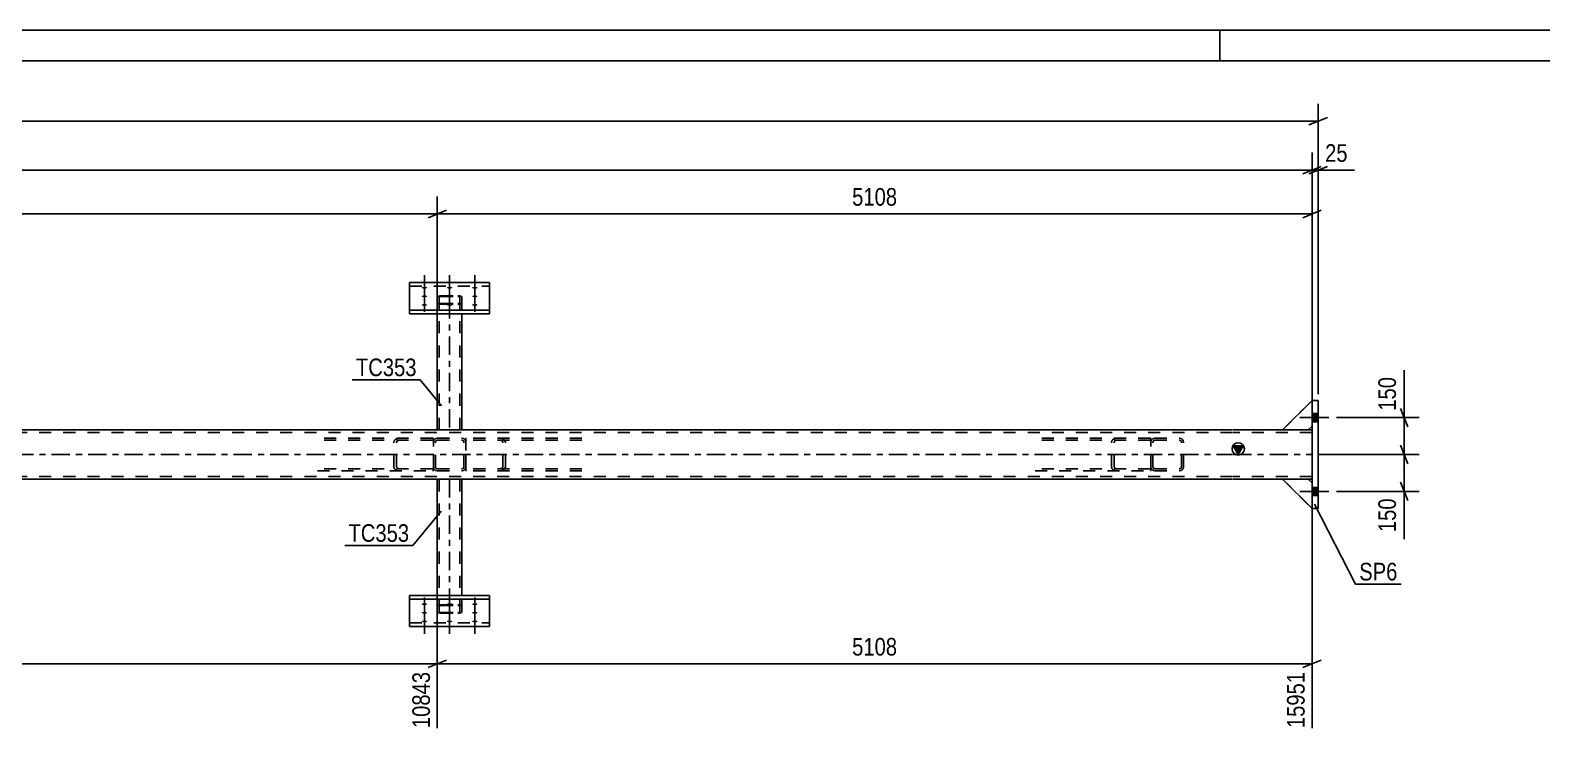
# Model space of a CAD drawing. Header units: millimetres. Extents: x 0 to 841, y 0 to 594.
# Drawn here: x 437.6 to 683.4, y 480 to 594 of the extents above; entities that cross this region are included whole.
import ezdxf

# ---------------------------------------------------------------- set-up
doc = ezdxf.new("R2010")
doc.units = ezdxf.units.MM
doc.linetypes.add('DXK_LINE_DOT2', pattern=[3.9198, 1.9599, -1.9599])
doc.linetypes.add('DXK_LINE_DOT3', pattern=[5.9187, 2.979, -0.9799, 0.9799, -0.9799])
doc.styles.add('Arial Narrow', font='ARIALN.TTF', dxfattribs={"height": 0.2})

# ---------------------------------------------------------------- blocks, each defined once
blk = doc.blocks.new('Unknown-122615563-1162')
at = {"color": 5, "linetype": 'Continuous'}
for p, q in [((841, 594), (0, 594)), ((631, 589), (631, 594)), ((836, 589), (5, 589))]:
    blk.add_line(p, q, dxfattribs=at)
blk = doc.blocks.new('Part-122615563-2989 - 2973')
at = {"color": 2, "linetype": 'Continuous'}
for p, q in [((646.01, 533.83), (646.01, 516.23)), ((646.01, 533.83), (647.01, 533.83)), ((647.01, 533.83), (647.01, 516.23)), ((646.01, 516.23), (647.01, 516.23))]:
    blk.add_line(p, q, dxfattribs=at)
blk = doc.blocks.new('Part-122615563-3001 - 2973')
at = {"color": 2, "linetype": 'Continuous'}
for p, q in [((645.41, 521.03), (641.21, 521.03)), ((641.21, 521.03), (646.01, 516.23)), ((646.01, 520.43), (645.41, 521.03))]:
    blk.add_line(p, q, dxfattribs=at)
at = {"color": 7, "linetype": 'DXK_LINE_DOT2'}
blk.add_line((646.01, 516.23), (646.01, 520.43), dxfattribs=at)
blk = doc.blocks.new('Bolt-122615563-2977 - 2973')
at = {"linetype": 'Continuous'}
for points in [[(501.71, 500.86), (501.8, 500.86), (501.89, 500.85), (501.97, 500.83), (502.03, 500.81), (502.09, 500.78), (502.13, 500.76), (502.14, 500.73), (502.14, 500.69), (502.13, 500.66), (502.09, 500.63), (502.03, 500.61), (501.97, 500.59), (501.89, 500.57), (501.8, 500.56), (501.71, 500.56), (501.62, 500.56), (501.53, 500.57), (501.45, 500.59), (501.38, 500.61), (501.33, 500.63), (501.29, 500.66), (501.27, 500.69), (501.27, 500.73), (501.29, 500.76), (501.33, 500.78), (501.38, 500.81), (501.45, 500.83), (501.53, 500.85), (501.62, 500.86)], [(501.71, 499.46), (501.8, 499.45), (501.89, 499.44), (501.97, 499.43), (502.03, 499.41), (502.09, 499.38), (502.13, 499.35), (502.14, 499.32), (502.14, 499.29), (502.13, 499.26), (502.09, 499.23), (502.03, 499.21), (501.97, 499.19), (501.89, 499.17), (501.8, 499.16), (501.71, 499.16), (501.62, 499.16), (501.53, 499.17), (501.45, 499.19), (501.38, 499.21), (501.33, 499.23), (501.29, 499.26), (501.27, 499.29), (501.27, 499.32), (501.29, 499.35), (501.33, 499.38), (501.38, 499.41), (501.45, 499.43), (501.53, 499.44), (501.62, 499.45)], [(505.81, 500.86), (505.9, 500.86), (505.99, 500.85), (506.07, 500.83), (506.13, 500.81), (506.19, 500.78), (506.23, 500.76), (506.24, 500.73), (506.24, 500.69), (506.23, 500.66), (506.19, 500.63), (506.13, 500.61), (506.07, 500.59), (505.99, 500.57), (505.9, 500.56), (505.81, 500.56), (505.72, 500.56), (505.63, 500.57), (505.55, 500.59), (505.48, 500.61), (505.43, 500.63), (505.39, 500.66), (505.37, 500.69), (505.37, 500.73), (505.39, 500.76), (505.43, 500.78), (505.48, 500.81), (505.55, 500.83), (505.63, 500.85), (505.72, 500.86)], [(509.91, 500.86), (510, 500.86), (510.09, 500.85), (510.17, 500.83), (510.23, 500.81), (510.29, 500.78), (510.33, 500.76), (510.34, 500.73), (510.34, 500.69), (510.33, 500.66), (510.29, 500.63), (510.23, 500.61), (510.17, 500.59), (510.09, 500.57), (510, 500.56), (509.91, 500.56), (509.82, 500.56), (509.73, 500.57), (509.65, 500.59), (509.58, 500.61), (509.53, 500.63), (509.49, 500.66), (509.47, 500.69), (509.47, 500.73), (509.49, 500.76), (509.53, 500.78), (509.58, 500.81), (509.65, 500.83), (509.73, 500.85), (509.82, 500.86)], [(509.91, 499.46), (510, 499.45), (510.09, 499.44), (510.17, 499.43), (510.23, 499.41), (510.29, 499.38), (510.33, 499.35), (510.34, 499.32), (510.34, 499.29), (510.33, 499.26), (510.29, 499.23), (510.23, 499.21), (510.17, 499.19), (510.09, 499.17), (510, 499.16), (509.91, 499.16), (509.82, 499.16), (509.73, 499.17), (509.65, 499.19), (509.58, 499.21), (509.53, 499.23), (509.49, 499.26), (509.47, 499.29), (509.47, 499.32), (509.49, 499.35), (509.53, 499.38), (509.58, 499.41), (509.65, 499.43), (509.73, 499.44), (509.82, 499.45)], [(501.71, 498.06), (501.8, 498.05), (501.89, 498.04), (501.97, 498.03), (502.03, 498.01), (502.09, 497.98), (502.13, 497.95), (502.14, 497.92), (502.14, 497.89), (502.13, 497.86), (502.09, 497.83), (502.03, 497.8), (501.97, 497.78), (501.89, 497.77), (501.8, 497.76), (501.71, 497.75), (501.62, 497.76), (501.53, 497.77), (501.45, 497.78), (501.38, 497.8), (501.33, 497.83), (501.29, 497.86), (501.27, 497.89), (501.27, 497.92), (501.29, 497.95), (501.33, 497.98), (501.38, 498.01), (501.45, 498.03), (501.53, 498.04), (501.62, 498.05)], [(505.81, 498.06), (505.9, 498.05), (505.99, 498.04), (506.07, 498.03), (506.13, 498.01), (506.19, 497.98), (506.23, 497.95), (506.24, 497.92), (506.24, 497.89), (506.23, 497.86), (506.19, 497.83), (506.13, 497.8), (506.07, 497.78), (505.99, 497.77), (505.9, 497.76), (505.81, 497.75), (505.72, 497.76), (505.63, 497.77), (505.55, 497.78), (505.48, 497.8), (505.43, 497.83), (505.39, 497.86), (505.37, 497.89), (505.37, 497.92), (505.39, 497.95), (505.43, 497.98), (505.48, 498.01), (505.55, 498.03), (505.63, 498.04), (505.72, 498.05)], [(509.91, 498.06), (510, 498.05), (510.09, 498.04), (510.17, 498.03), (510.23, 498.01), (510.29, 497.98), (510.33, 497.95), (510.34, 497.92), (510.34, 497.89), (510.33, 497.86), (510.29, 497.83), (510.23, 497.8), (510.17, 497.78), (510.09, 497.77), (510, 497.76), (509.91, 497.75), (509.82, 497.76), (509.73, 497.77), (509.65, 497.78), (509.58, 497.8), (509.53, 497.83), (509.49, 497.86), (509.47, 497.89), (509.47, 497.92), (509.49, 497.95), (509.53, 497.98), (509.58, 498.01), (509.65, 498.03), (509.73, 498.04), (509.82, 498.05)]]:
    blk.add_hatch(color=1, dxfattribs=at).paths.add_polyline_path(points)
at = {"color": 1, "linetype": 'Continuous'}
for p, q in [((501.71, 501.8), (501.71, 498.68)), ((505.81, 501.8), (505.81, 498.68)), ((509.91, 501.8), (509.91, 498.68)), ((501.71, 500.4), (501.71, 497.28)), ((501.71, 499), (501.71, 495.88)), ((505.81, 499), (505.81, 495.88)), ((509.91, 500.4), (509.91, 497.28)), ((509.91, 499), (509.91, 495.88))]:
    blk.add_line(p, q, dxfattribs=at)
blk = doc.blocks.new('Part-122615563-3043 - 2973')
at = {"color": 7, "linetype": 'DXK_LINE_DOT2'}
for p, q in [((619.88, 527.27), (619.83, 527.03)), ((619.83, 523.03), (619.83, 527.03)), ((620.15, 527.03), (620.18, 527.15)), ((620.15, 523.03), (620.15, 527.03)), ((620.47, 527.67), (620.23, 527.62)), ((620.35, 527.32), (620.47, 527.35)), ((620.47, 527.67), (624.47, 527.67)), ((620.47, 527.35), (624.47, 527.35)), ((624.72, 527.62), (624.47, 527.67)), ((624.47, 527.35), (624.6, 527.32)), ((624.77, 527.15), (624.79, 527.03)), ((624.79, 523.03), (624.79, 527.03)), ((625.11, 527.03), (625.07, 527.27)), ((625.11, 523.03), (625.11, 527.03)), ((619.83, 523.03), (619.88, 522.78)), ((620.18, 522.9), (620.15, 523.03)), ((620.23, 522.43), (620.47, 522.39)), ((620.47, 522.71), (620.35, 522.73)), ((620.47, 522.71), (624.47, 522.71)), ((620.47, 522.39), (624.47, 522.39)), ((624.6, 522.73), (624.47, 522.71)), ((624.47, 522.39), (624.72, 522.43)), ((624.79, 523.03), (624.77, 522.9)), ((625.07, 522.78), (625.11, 523.03))]:
    blk.add_line(p, q, dxfattribs=at)
for centre, radius, start, end in [((620.47, 527.03), 0.64, 112.5, 157.5), ((620.47, 527.03), 0.32, 112.5, 157.5), ((624.47, 527.03), 0.32, 22.5, 67.5), ((624.47, 527.03), 0.64, 22.5, 67.5), ((620.47, 523.03), 0.64, 202.5, 247.5), ((620.47, 523.03), 0.32, 202.5, 247.5), ((624.47, 523.03), 0.32, 292.5, 337.5), ((624.47, 523.03), 0.64, 292.5, 337.5)]:
    blk.add_arc(centre, radius, start, end, dxfattribs=at)
blk = doc.blocks.new('Bolt-122615563-3103 - 2973')
at = {"linetype": 'Continuous'}
for points in [[(646.01, 531.69), (646.01, 530.37), (647.01, 530.37), (647.01, 531.69)], [(646.01, 531.69), (646.01, 530.37), (647.01, 530.37), (647.01, 531.69)], [(646.01, 519.69), (646.01, 518.37), (647.01, 518.37), (647.01, 519.69)], [(646.01, 519.69), (646.01, 518.37), (647.01, 518.37), (647.01, 519.69)]]:
    blk.add_hatch(color=1, dxfattribs=at).paths.add_polyline_path(points)
at = {"color": 1, "linetype": 'Continuous'}
for p, q in [((648.77, 531.03), (644.01, 531.03)), ((648.77, 531.03), (644.01, 531.03)), ((647.01, 531.69), (646.01, 531.69)), ((647.01, 531.69), (646.01, 531.69)), ((647.01, 530.37), (646.01, 530.37)), ((647.01, 530.37), (646.01, 530.37)), ((648.77, 519.03), (644.01, 519.03)), ((648.77, 519.03), (644.01, 519.03)), ((647.01, 519.69), (646.01, 519.69)), ((647.01, 519.69), (646.01, 519.69)), ((647.01, 518.37), (646.01, 518.37)), ((647.01, 518.37), (646.01, 518.37))]:
    blk.add_line(p, q, dxfattribs=at)
blk = doc.blocks.new('Part-122615563-2998 - 2973')
at = {"color": 7, "linetype": 'DXK_LINE_DOT2'}
for p, q in [((645.41, 521.03), (641.21, 521.03)), ((641.21, 521.03), (646.01, 516.23)), ((646.01, 520.43), (645.41, 521.03)), ((646.01, 516.23), (646.01, 520.43))]:
    blk.add_line(p, q, dxfattribs=at)
blk = doc.blocks.new('Part-122615563-3004 - 2973')
at = {"color": 2, "linetype": 'Continuous'}
for p, q in [((641.21, 529.03), (646.01, 533.83)), ((645.41, 529.03), (641.21, 529.03)), ((646.01, 529.63), (645.41, 529.03))]:
    blk.add_line(p, q, dxfattribs=at)
at = {"color": 7, "linetype": 'DXK_LINE_DOT2'}
blk.add_line((646.01, 529.63), (646.01, 533.83), dxfattribs=at)
blk = doc.blocks.new('Part-122615563-3007 - 2973')
at = {"color": 7, "linetype": 'DXK_LINE_DOT2'}
for p, q in [((641.21, 529.03), (646.01, 533.83)), ((646.01, 533.83), (646.01, 529.63)), ((645.41, 529.03), (641.21, 529.03)), ((646.01, 529.63), (645.41, 529.03))]:
    blk.add_line(p, q, dxfattribs=at)
blk = doc.blocks.new('Part-122615563-3011 - 2973')
at = {"color": 7, "linetype": 'DXK_LINE_DOT2'}
for p, q in [((641.21, 529.03), (646.01, 533.83)), ((646.01, 533.83), (646.01, 529.63)), ((645.41, 529.03), (641.21, 529.03)), ((646.01, 529.63), (645.41, 529.03))]:
    blk.add_line(p, q, dxfattribs=at)
blk = doc.blocks.new('Part-122615563-3012 - 2973')
at = {"color": 2, "linetype": 'Continuous'}
for p, q in [((512.31, 502.13), (499.31, 502.13)), ((499.31, 502.13), (499.31, 497.08)), ((499.31, 501.53), (512.31, 501.53)), ((512.31, 497.08), (512.31, 502.13)), ((499.31, 497.08), (512.31, 497.08))]:
    blk.add_line(p, q, dxfattribs=at)
at = {"color": 7, "linetype": 'DXK_LINE_DOT2'}
blk.add_line((499.31, 497.69), (512.31, 497.69), dxfattribs=at)
blk = doc.blocks.new('Part-122615563-3020 - 2973')
at = {"color": 7, "linetype": 'DXK_LINE_DOT2'}
for p, q in [((645.41, 521.03), (641.21, 521.03)), ((641.21, 521.03), (646.01, 516.23)), ((646.01, 520.43), (645.41, 521.03)), ((646.01, 516.23), (646.01, 520.43))]:
    blk.add_line(p, q, dxfattribs=at)
blk = doc.blocks.new('Part-122615563-3026 - 2973')
at = {"color": 7, "linetype": 'DXK_LINE_DOT2'}
for p, q in [((508.58, 527.67), (508.45, 527.65)), ((508.45, 527.65), (508.45, 522.41)), ((508.58, 527.35), (508.45, 527.33)), ((527.3, 527.67), (508.58, 527.67)), ((527.3, 527.35), (508.58, 527.35)), ((514.33, 527.62), (514, 527.67)), ((514, 527.35), (514.17, 527.32)), ((514.4, 527.15), (514.44, 527.03)), ((514.44, 523.03), (514.44, 527.03)), ((514.87, 527.03), (514.8, 527.27)), ((514.87, 523.03), (514.87, 527.03)), ((508.45, 522.73), (508.58, 522.71)), ((508.58, 522.39), (508.45, 522.41)), ((527.3, 522.71), (508.58, 522.71)), ((527.3, 522.39), (508.58, 522.39)), ((514.17, 522.73), (514, 522.71)), ((514, 522.39), (514.33, 522.43)), ((514.44, 523.03), (514.4, 522.9)), ((514.8, 522.78), (514.87, 523.03))]:
    blk.add_line(p, q, dxfattribs=at)
for centre, radius, start, end in [((514.07, 526.94), 0.396, 31.978, 75.1661), ((514.13, 526.85), 0.792, 31.978, 75.1661), ((514.07, 523.11), 0.396, 284.8339, 328.022), ((514.13, 523.2), 0.792, 284.8339, 328.022)]:
    blk.add_arc(centre, radius, start, end, dxfattribs=at)
blk = doc.blocks.new('Part-122615563-3028 - 2973')
at = {"color": 7, "linetype": 'DXK_LINE_DOT2'}
for p, q in [((503.03, 527.67), (484.31, 527.67)), ((503.03, 527.35), (484.31, 527.35)), ((496.81, 527.27), (496.75, 527.03)), ((496.75, 523.03), (496.75, 527.03)), ((497.18, 527.03), (497.21, 527.15)), ((497.18, 523.03), (497.18, 527.03)), ((497.61, 527.67), (497.28, 527.62)), ((497.45, 527.32), (497.61, 527.35)), ((503.17, 527.65), (503.03, 527.67)), ((503.03, 527.35), (503.17, 527.33)), ((503.17, 522.41), (503.17, 527.65)), ((503.03, 522.71), (484.31, 522.71)), ((484.31, 522.39), (503.03, 522.39)), ((496.75, 523.03), (496.81, 522.78)), ((497.21, 522.9), (497.18, 523.03)), ((497.28, 522.43), (497.61, 522.39)), ((497.61, 522.71), (497.45, 522.73)), ((503.03, 522.71), (503.17, 522.73)), ((503.03, 522.39), (503.17, 522.41))]:
    blk.add_line(p, q, dxfattribs=at)
for centre, radius, start, end in [((497.48, 526.85), 0.792, 104.8339, 148.0221), ((497.55, 526.94), 0.396, 104.8339, 148.0221), ((497.48, 523.2), 0.792, 211.9779, 255.1661), ((497.55, 523.11), 0.396, 211.9779, 255.1661)]:
    blk.add_arc(centre, radius, start, end, dxfattribs=at)
blk = doc.blocks.new('Part-122615563-3029 - 2973')
at = {"color": 7, "linetype": 'DXK_LINE_DOT2'}
for p, q in [((619.7, 527.67), (600.98, 527.67)), ((619.7, 527.35), (600.98, 527.35)), ((613.48, 527.27), (613.41, 527.03)), ((613.41, 523.03), (613.41, 527.03)), ((613.85, 527.03), (613.88, 527.15)), ((613.85, 523.03), (613.85, 527.03)), ((614.28, 527.67), (613.95, 527.62)), ((614.11, 527.32), (614.28, 527.35)), ((619.83, 527.65), (619.7, 527.67)), ((619.7, 527.35), (619.83, 527.33)), ((619.83, 522.41), (619.83, 527.65)), ((619.7, 522.71), (600.98, 522.71)), ((600.98, 522.39), (619.7, 522.39)), ((613.41, 523.03), (613.48, 522.78)), ((613.88, 522.9), (613.85, 523.03)), ((613.95, 522.43), (614.28, 522.39)), ((614.28, 522.71), (614.11, 522.73)), ((619.7, 522.71), (619.83, 522.73)), ((619.7, 522.39), (619.83, 522.41))]:
    blk.add_line(p, q, dxfattribs=at)
for centre, radius, start, end in [((614.15, 526.85), 0.792, 104.8339, 148.0221), ((614.22, 526.94), 0.396, 104.8339, 148.0221), ((614.15, 523.2), 0.792, 211.9779, 255.1661), ((614.22, 523.11), 0.396, 211.9779, 255.1661)]:
    blk.add_arc(centre, radius, start, end, dxfattribs=at)
blk = doc.blocks.new('Part-122615563-3036 - 2973')
at = {"color": 2, "linetype": 'Continuous'}
for p, q in [((503.81, 502.13), (503.81, 521.03)), ((507.79, 521.03), (503.82, 521.03)), ((507.81, 502.13), (507.81, 521.03))]:
    blk.add_line(p, q, dxfattribs=at)
at = {"color": 7, "linetype": 'DXK_LINE_DOT2'}
for p, q in [((503.82, 521.03), (503.81, 521.03)), ((503.81, 521.03), (503.82, 521.03)), ((504.13, 499.44), (504.13, 521.03)), ((507.39, 521.03), (507.41, 521.03)), ((507.46, 521.03), (507.49, 521.03)), ((507.49, 499.44), (507.49, 521.03)), ((507.81, 521.03), (507.79, 521.03)), ((507.81, 521.03), (507.79, 521.03)), ((503.81, 499.44), (503.81, 502.13)), ((507.81, 499.44), (507.81, 502.13)), ((503.86, 500.46), (503.81, 500.37)), ((503.81, 499.44), (503.86, 499.36)), ((503.99, 500.53), (503.86, 500.46)), ((503.86, 499.36), (503.99, 499.29)), ((504.2, 500.58), (503.99, 500.53)), ((503.99, 499.29), (504.2, 499.24)), ((504.13, 500.37), (504.15, 500.42)), ((504.15, 499.4), (504.13, 499.44)), ((504.15, 500.42), (504.22, 500.45)), ((504.22, 499.37), (504.15, 499.4)), ((504.45, 500.59), (504.2, 500.58)), ((504.2, 499.24), (504.45, 499.22)), ((504.22, 500.45), (504.32, 500.47)), ((504.32, 499.34), (504.22, 499.37)), ((504.32, 500.47), (504.45, 500.48)), ((504.45, 499.33), (504.32, 499.34)), ((504.45, 500.59), (507.17, 500.59)), ((504.45, 500.48), (507.17, 500.48)), ((504.45, 499.33), (507.17, 499.33)), ((504.45, 499.22), (507.17, 499.22)), ((507.41, 500.58), (507.17, 500.59)), ((507.17, 500.48), (507.29, 500.47)), ((507.29, 499.34), (507.17, 499.33)), ((507.17, 499.22), (507.41, 499.24)), ((507.29, 500.47), (507.39, 500.45)), ((507.39, 499.37), (507.29, 499.34)), ((507.39, 500.45), (507.46, 500.42)), ((507.46, 499.4), (507.39, 499.37)), ((507.62, 500.53), (507.41, 500.58)), ((507.41, 499.24), (507.62, 499.29)), ((507.46, 500.42), (507.49, 500.37)), ((507.49, 499.44), (507.46, 499.4)), ((507.76, 500.46), (507.62, 500.53)), ((507.62, 499.29), (507.76, 499.36)), ((507.81, 500.37), (507.76, 500.46)), ((507.76, 499.36), (507.81, 499.44))]:
    blk.add_line(p, q, dxfattribs=at)
at = {"color": 7, "linetype": 'DXK_LINE_DOT3'}
blk.add_line((505.81, 521.03), (505.81, 499.91), dxfattribs=at)
blk = doc.blocks.new('Part-122615563-3037 - 2973')
at = {"color": 7, "linetype": 'DXK_LINE_DOT2'}
for p, q in [((503.22, 527.27), (503.17, 527.03)), ((503.17, 523.03), (503.17, 527.03)), ((503.49, 527.03), (503.51, 527.15)), ((503.49, 523.03), (503.49, 527.03)), ((503.81, 527.67), (503.56, 527.62)), ((503.69, 527.32), (503.81, 527.35)), ((503.81, 527.67), (507.81, 527.67)), ((503.81, 527.35), (507.81, 527.35)), ((508.05, 527.62), (507.81, 527.67)), ((507.81, 527.35), (507.93, 527.32)), ((508.1, 527.15), (508.13, 527.03)), ((508.13, 523.03), (508.13, 527.03)), ((508.45, 527.03), (508.4, 527.27)), ((508.45, 523.03), (508.45, 527.03)), ((503.17, 523.03), (503.22, 522.78)), ((503.51, 522.9), (503.49, 523.03)), ((503.56, 522.43), (503.81, 522.39)), ((503.81, 522.71), (503.69, 522.73)), ((503.81, 522.71), (507.81, 522.71)), ((503.81, 522.39), (507.81, 522.39)), ((507.93, 522.73), (507.81, 522.71)), ((507.81, 522.39), (508.05, 522.43)), ((508.13, 523.03), (508.1, 522.9)), ((508.4, 522.78), (508.45, 523.03))]:
    blk.add_line(p, q, dxfattribs=at)
for centre, radius, start, end in [((503.81, 527.03), 0.64, 112.5, 157.5), ((503.81, 527.03), 0.32, 112.5, 157.5), ((507.81, 527.03), 0.32, 22.5, 67.5), ((507.81, 527.03), 0.64, 22.5, 67.5), ((503.81, 523.03), 0.64, 202.5, 247.5), ((503.81, 523.03), 0.32, 202.5, 247.5), ((507.81, 523.03), 0.32, 292.5, 337.5), ((507.81, 523.03), 0.64, 292.5, 337.5)]:
    blk.add_arc(centre, radius, start, end, dxfattribs=at)
blk = doc.blocks.new('Part-122615563-3054 - 2973')
at = {"color": 7, "linetype": 'DXK_LINE_DOT2'}
for p, q in [((503.86, 550.69), (503.81, 550.61)), ((503.81, 550.61), (503.81, 547.92)), ((503.99, 550.76), (503.86, 550.69)), ((504.2, 550.81), (503.99, 550.76)), ((504.13, 550.61), (504.15, 550.65)), ((504.13, 550.61), (504.13, 529.03)), ((504.15, 550.65), (504.22, 550.68)), ((504.45, 550.83), (504.2, 550.81)), ((504.22, 550.68), (504.32, 550.71)), ((504.32, 550.71), (504.45, 550.72)), ((504.45, 550.83), (507.17, 550.83)), ((504.45, 550.72), (507.17, 550.72)), ((507.41, 550.81), (507.17, 550.83)), ((507.17, 550.72), (507.29, 550.71)), ((507.29, 550.71), (507.39, 550.68)), ((507.39, 550.68), (507.46, 550.65)), ((507.62, 550.76), (507.41, 550.81)), ((507.46, 550.65), (507.49, 550.61)), ((507.49, 550.61), (507.49, 529.03)), ((507.76, 550.69), (507.62, 550.76)), ((507.81, 550.61), (507.76, 550.69)), ((507.81, 550.61), (507.81, 547.92)), ((503.81, 549.68), (503.86, 549.59)), ((503.86, 549.59), (503.99, 549.52)), ((503.99, 549.52), (504.2, 549.47)), ((504.15, 549.64), (504.13, 549.68)), ((504.22, 549.6), (504.15, 549.64)), ((504.2, 549.47), (504.45, 549.46)), ((504.32, 549.58), (504.22, 549.6)), ((504.45, 549.57), (504.32, 549.58)), ((504.45, 549.57), (507.17, 549.57)), ((504.45, 549.46), (507.17, 549.46)), ((507.29, 549.58), (507.17, 549.57)), ((507.17, 549.46), (507.41, 549.47)), ((507.39, 549.6), (507.29, 549.58)), ((507.46, 549.64), (507.39, 549.6)), ((507.41, 549.47), (507.62, 549.52)), ((507.49, 549.68), (507.46, 549.64)), ((507.62, 549.52), (507.76, 549.59)), ((507.76, 549.59), (507.81, 549.68)), ((503.81, 529.03), (503.82, 529.03)), ((503.82, 529.03), (503.81, 529.03)), ((507.62, 529.03), (507.41, 529.03)), ((507.46, 529.03), (507.49, 529.03)), ((507.79, 529.03), (507.81, 529.03)), ((507.81, 529.03), (507.79, 529.03))]:
    blk.add_line(p, q, dxfattribs=at)
at = {"color": 7, "linetype": 'DXK_LINE_DOT3'}
blk.add_line((505.81, 550.14), (505.81, 529.03), dxfattribs=at)
at = {"color": 2, "linetype": 'Continuous'}
for p, q in [((503.81, 547.92), (503.81, 529.03)), ((507.81, 547.92), (507.81, 529.03)), ((507.41, 529.03), (503.82, 529.03)), ((507.76, 529.03), (507.41, 529.03)), ((507.79, 529.03), (507.76, 529.03))]:
    blk.add_line(p, q, dxfattribs=at)
blk = doc.blocks.new('Bolt-122615563-3063 - 2973')
at = {"linetype": 'Continuous'}
for points in [[(501.71, 552), (501.62, 552), (501.53, 552.01), (501.45, 552.02), (501.38, 552.05), (501.33, 552.07), (501.29, 552.1), (501.27, 552.13), (501.27, 552.16), (501.29, 552.19), (501.33, 552.22), (501.38, 552.25), (501.45, 552.27), (501.53, 552.28), (501.62, 552.29), (501.71, 552.3), (501.8, 552.29), (501.89, 552.28), (501.97, 552.27), (502.03, 552.25), (502.09, 552.22), (502.13, 552.19), (502.14, 552.16), (502.14, 552.13), (502.13, 552.1), (502.09, 552.07), (502.03, 552.05), (501.97, 552.02), (501.89, 552.01), (501.8, 552)], [(501.71, 550.59), (501.62, 550.6), (501.53, 550.61), (501.45, 550.62), (501.38, 550.64), (501.33, 550.67), (501.29, 550.7), (501.27, 550.73), (501.27, 550.76), (501.29, 550.79), (501.33, 550.82), (501.38, 550.84), (501.45, 550.87), (501.53, 550.88), (501.62, 550.89), (501.71, 550.89), (501.8, 550.89), (501.89, 550.88), (501.97, 550.87), (502.03, 550.84), (502.09, 550.82), (502.13, 550.79), (502.14, 550.76), (502.14, 550.73), (502.13, 550.7), (502.09, 550.67), (502.03, 550.64), (501.97, 550.62), (501.89, 550.61), (501.8, 550.6)], [(505.81, 552), (505.72, 552), (505.63, 552.01), (505.55, 552.02), (505.48, 552.05), (505.43, 552.07), (505.39, 552.1), (505.37, 552.13), (505.37, 552.16), (505.39, 552.19), (505.43, 552.22), (505.48, 552.25), (505.55, 552.27), (505.63, 552.28), (505.72, 552.29), (505.81, 552.3), (505.9, 552.29), (505.99, 552.28), (506.07, 552.27), (506.13, 552.25), (506.19, 552.22), (506.23, 552.19), (506.24, 552.16), (506.24, 552.13), (506.23, 552.1), (506.19, 552.07), (506.13, 552.05), (506.07, 552.02), (505.99, 552.01), (505.9, 552)], [(509.91, 552), (509.82, 552), (509.73, 552.01), (509.65, 552.02), (509.58, 552.05), (509.53, 552.07), (509.49, 552.1), (509.47, 552.13), (509.47, 552.16), (509.49, 552.19), (509.53, 552.22), (509.58, 552.25), (509.65, 552.27), (509.73, 552.28), (509.82, 552.29), (509.91, 552.3), (510, 552.29), (510.09, 552.28), (510.17, 552.27), (510.23, 552.25), (510.29, 552.22), (510.33, 552.19), (510.34, 552.16), (510.34, 552.13), (510.33, 552.1), (510.29, 552.07), (510.23, 552.05), (510.17, 552.02), (510.09, 552.01), (510, 552)], [(509.91, 550.59), (509.82, 550.6), (509.73, 550.61), (509.65, 550.62), (509.58, 550.64), (509.53, 550.67), (509.49, 550.7), (509.47, 550.73), (509.47, 550.76), (509.49, 550.79), (509.53, 550.82), (509.58, 550.84), (509.65, 550.87), (509.73, 550.88), (509.82, 550.89), (509.91, 550.89), (510, 550.89), (510.09, 550.88), (510.17, 550.87), (510.23, 550.84), (510.29, 550.82), (510.33, 550.79), (510.34, 550.76), (510.34, 550.73), (510.33, 550.7), (510.29, 550.67), (510.23, 550.64), (510.17, 550.62), (510.09, 550.61), (510, 550.6)], [(501.71, 549.19), (501.62, 549.19), (501.53, 549.2), (501.45, 549.22), (501.38, 549.24), (501.33, 549.27), (501.29, 549.29), (501.27, 549.33), (501.27, 549.36), (501.29, 549.39), (501.33, 549.42), (501.38, 549.44), (501.45, 549.46), (501.53, 549.48), (501.62, 549.49), (501.71, 549.49), (501.8, 549.49), (501.89, 549.48), (501.97, 549.46), (502.03, 549.44), (502.09, 549.42), (502.13, 549.39), (502.14, 549.36), (502.14, 549.33), (502.13, 549.29), (502.09, 549.27), (502.03, 549.24), (501.97, 549.22), (501.89, 549.2), (501.8, 549.19)], [(505.81, 549.19), (505.72, 549.19), (505.63, 549.2), (505.55, 549.22), (505.48, 549.24), (505.43, 549.27), (505.39, 549.29), (505.37, 549.33), (505.37, 549.36), (505.39, 549.39), (505.43, 549.42), (505.48, 549.44), (505.55, 549.46), (505.63, 549.48), (505.72, 549.49), (505.81, 549.49), (505.9, 549.49), (505.99, 549.48), (506.07, 549.46), (506.13, 549.44), (506.19, 549.42), (506.23, 549.39), (506.24, 549.36), (506.24, 549.33), (506.23, 549.29), (506.19, 549.27), (506.13, 549.24), (506.07, 549.22), (505.99, 549.2), (505.9, 549.19)], [(509.91, 549.19), (509.82, 549.19), (509.73, 549.2), (509.65, 549.22), (509.58, 549.24), (509.53, 549.27), (509.49, 549.29), (509.47, 549.33), (509.47, 549.36), (509.49, 549.39), (509.53, 549.42), (509.58, 549.44), (509.65, 549.46), (509.73, 549.48), (509.82, 549.49), (509.91, 549.49), (510, 549.49), (510.09, 549.48), (510.17, 549.46), (510.23, 549.44), (510.29, 549.42), (510.33, 549.39), (510.34, 549.36), (510.34, 549.33), (510.33, 549.29), (510.29, 549.27), (510.23, 549.24), (510.17, 549.22), (510.09, 549.2), (510, 549.19)]]:
    blk.add_hatch(color=1, dxfattribs=at).paths.add_polyline_path(points)
at = {"color": 1, "linetype": 'Continuous'}
for p, q in [((501.71, 551.06), (501.71, 554.18)), ((505.81, 551.06), (505.81, 554.18)), ((509.91, 551.06), (509.91, 554.18)), ((501.71, 549.65), (501.71, 552.77)), ((501.71, 548.25), (501.71, 551.37)), ((505.81, 548.25), (505.81, 551.37)), ((509.91, 549.65), (509.91, 552.77)), ((509.91, 548.25), (509.91, 551.37))]:
    blk.add_line(p, q, dxfattribs=at)
blk = doc.blocks.new('Part-122615563-3084 - 2973')
at = {"linetype": 'Continuous'}
blk.add_hatch(color=2, dxfattribs=at).paths.add_polyline_path([(634.01, 525.03), (633.21, 526.43), (634.81, 526.43)])
at = {"color": 7, "linetype": 'DXK_LINE_DOT2'}
for p, q in [((633.11, 528.63), (145.17, 528.63)), ((507.79, 529.03), (503.82, 529.03)), ((646.01, 528.63), (633.21, 528.63)), ((645.41, 529.03), (641.21, 529.03)), ((646.01, 529.03), (646.01, 528.23)), ((646.01, 529.03), (646.01, 528.79)), ((633.11, 521.43), (145.17, 521.43)), ((507.79, 521.03), (503.82, 521.03)), ((646.01, 521.43), (633.21, 521.43)), ((645.41, 521.03), (641.21, 521.03)), ((646.01, 521.03), (646.01, 521.83))]:
    blk.add_line(p, q, dxfattribs=at)
at = {"color": 2, "linetype": 'Continuous'}
for p, q in [((503.82, 529.03), (274.46, 529.03)), ((633.11, 529.03), (507.79, 529.03)), ((641.21, 529.03), (633.21, 529.03)), ((646.01, 529.03), (645.41, 529.03)), ((634.01, 525.03), (633.21, 526.43)), ((633.21, 526.43), (634.81, 526.43)), ((634.81, 526.43), (634.01, 525.03)), ((646.01, 528.23), (646.01, 521.83)), ((503.82, 521.03), (274.46, 521.03)), ((633.11, 521.03), (507.79, 521.03)), ((641.21, 521.03), (633.21, 521.03)), ((646.01, 521.03), (645.41, 521.03))]:
    blk.add_line(p, q, dxfattribs=at)
at = {"color": 7, "linetype": 'DXK_LINE_DOT3'}
for p, q in [((145.17, 525.03), (633.11, 525.03)), ((633.21, 525.03), (646.01, 525.03))]:
    blk.add_line(p, q, dxfattribs=at)
at = {"color": 2, "linetype": 'Continuous'}
blk.add_circle((634.01, 525.93), 1, dxfattribs=at)
blk = doc.blocks.new('Part-122615563-3101 - 2973')
at = {"color": 2, "linetype": 'Continuous'}
for p, q in [((499.31, 552.97), (512.31, 552.97)), ((499.31, 552.97), (499.31, 547.92)), ((512.31, 552.97), (512.31, 547.92)), ((499.31, 548.52), (512.31, 548.52)), ((499.31, 547.92), (512.31, 547.92))]:
    blk.add_line(p, q, dxfattribs=at)
at = {"color": 7, "linetype": 'DXK_LINE_DOT2'}
blk.add_line((499.31, 552.37), (512.31, 552.37), dxfattribs=at)
blk = doc.blocks.new('StraightDimension-122615563-3141 - 2973')
at = {"color": 7, "linetype": 'Continuous'}
for p, q in [((650.01, 531.03), (663.41, 531.03)), ((660.41, 532.53), (661.61, 529.53)), ((661.01, 525.03), (661.01, 531.03)), ((661.61, 523.53), (660.41, 526.53)), ((647.01, 525.03), (663.41, 525.03))]:
    blk.add_line(p, q, dxfattribs=at)
at = {"color": 0}
blk.add_wipeout([(660.26, 538.23), (656.06, 538.23), (656.06, 531.55), (660.26, 531.55)], dxfattribs=at)
at = {"color": 7, "linetype": 'Continuous'}
blk.add_line((661.01, 531.03), (661.01, 538.76), dxfattribs=at)
blk.add_line((661.01, 531.03), (661.01, 538.76), dxfattribs=at)
at = {"color": 3, "style": 'Arial Narrow'}
blk.add_text('150', height=2.863, rotation=90.0002, dxfattribs=at).set_placement((659.66, 532.15))
blk = doc.blocks.new('StraightDimension-122615563-3130 - 2973')
at = {"color": 7, "linetype": 'Continuous'}
for p, q in [((660.41, 526.53), (661.61, 523.53)), ((647.01, 525.03), (663.41, 525.03)), ((661.01, 519.03), (661.01, 525.03)), ((650.01, 519.03), (663.41, 519.03)), ((661.61, 517.53), (660.41, 520.53))]:
    blk.add_line(p, q, dxfattribs=at)
at = {"color": 0}
blk.add_wipeout([(660.26, 518.5), (656.06, 518.5), (656.06, 511.82), (660.26, 511.82)], dxfattribs=at)
at = {"color": 7, "linetype": 'Continuous'}
blk.add_line((661.01, 519.03), (661.01, 511.29), dxfattribs=at)
blk.add_line((661.01, 519.03), (661.01, 511.29), dxfattribs=at)
at = {"color": 3, "style": 'Arial Narrow'}
blk.add_text('150', height=2.863, rotation=90.0002, dxfattribs=at).set_placement((659.66, 512.42))
blk = doc.blocks.new('StraightDimension-122615563-3201 - 2973')
at = {"color": 7, "linetype": 'Continuous'}
for p, q in [((270.47, 534.83), (270.47, 566.98)), ((503.81, 531.93), (503.81, 566.98)), ((271.97, 564.73), (268.97, 563.53)), ((270.47, 564.13), (503.81, 564.13)), ((502.31, 563.53), (505.31, 564.73))]:
    blk.add_line(p, q, dxfattribs=at)
at = {"color": 0}
blk.add_wipeout([(391.4, 564.88), (391.4, 569.08), (382.88, 569.08), (382.88, 564.88)], dxfattribs=at)
at = {"color": 3, "style": 'Arial Narrow'}
blk.add_text('5833', height=2.863, dxfattribs=at).set_placement((383.48, 565.48))
blk = doc.blocks.new('StraightDimension-122615563-3218 - 2973')
at = {"color": 7, "linetype": 'Continuous'}
for p, q in [((503.81, 531.93), (503.81, 566.98)), ((646.01, 530.03), (646.01, 566.98)), ((505.31, 564.73), (502.31, 563.53)), ((503.81, 564.13), (646.01, 564.13)), ((644.51, 563.53), (647.51, 564.73))]:
    blk.add_line(p, q, dxfattribs=at)
at = {"color": 0}
blk.add_wipeout([(579.17, 564.88), (579.17, 569.08), (570.65, 569.08), (570.65, 564.88)], dxfattribs=at)
at = {"color": 3, "style": 'Arial Narrow'}
blk.add_text('5108', height=2.863, dxfattribs=at).set_placement((571.25, 565.48))
blk = doc.blocks.new('StraightDimension-122615563-3256 - 2973')
at = {"color": 7, "linetype": 'Continuous'}
for p, q in [((503.81, 511.93), (503.81, 480.56)), ((270.47, 509.95), (270.47, 482.39)), ((271.97, 491.6), (268.97, 490.4)), ((502.31, 490.4), (505.31, 491.6)), ((270.47, 491), (503.81, 491))]:
    blk.add_line(p, q, dxfattribs=at)
at = {"color": 0}
blk.add_wipeout([(391.4, 491.75), (391.4, 495.95), (382.88, 495.95), (382.88, 491.75)], dxfattribs=at)
at = {"color": 0, "linetype": 'Continuous'}
blk.add_wipeout([(503.21, 490.3), (499.01, 490.3), (499.01, 479.96), (503.21, 479.96)], dxfattribs=at)
at = {"color": 3, "style": 'Arial Narrow'}
blk.add_text('5833', height=2.863, dxfattribs=at).set_placement((383.48, 492.35))
at = {"color": 3, "linetype": 'Continuous', "style": 'Arial Narrow'}
blk.add_text('10843', height=2.863, rotation=90.0002, dxfattribs=at).set_placement((502.61, 480.56))
blk = doc.blocks.new('StraightDimension-122615563-3270 - 2973')
at = {"color": 7, "linetype": 'Continuous'}
for p, q in [((646.01, 520.03), (646.01, 480.56)), ((503.81, 511.93), (503.81, 480.56)), ((505.31, 491.6), (502.31, 490.4)), ((644.51, 490.4), (647.51, 491.6)), ((503.81, 491), (646.01, 491))]:
    blk.add_line(p, q, dxfattribs=at)
at = {"color": 0}
blk.add_wipeout([(579.17, 491.75), (579.17, 495.95), (570.65, 495.95), (570.65, 491.75)], dxfattribs=at)
at = {"color": 0, "linetype": 'Continuous'}
blk.add_wipeout([(645.41, 490.3), (641.21, 490.3), (641.21, 479.96), (645.41, 479.96)], dxfattribs=at)
at = {"color": 3, "style": 'Arial Narrow'}
blk.add_text('5108', height=2.863, dxfattribs=at).set_placement((571.25, 492.35))
at = {"color": 3, "linetype": 'Continuous', "style": 'Arial Narrow'}
blk.add_text('15951', height=2.863, rotation=90.0002, dxfattribs=at).set_placement((644.81, 480.56))
blk = doc.blocks.new('StraightDimension-122615563-3346 - 2973')
at = {"color": 7, "linetype": 'Continuous'}
for p, q in [((647.01, 534.83), (647.01, 582.06)), ((131.27, 579.21), (647.01, 579.21)), ((645.51, 578.61), (648.51, 579.81))]:
    blk.add_line(p, q, dxfattribs=at)
blk = doc.blocks.new('StraightDimension-122615563-8942 - 2973')
at = {"color": 7, "linetype": 'Continuous'}
for p, q in [((646.01, 534.83), (646.01, 574.11)), ((647.01, 534.83), (647.01, 574.11)), ((644.51, 570.66), (647.51, 571.86)), ((648.51, 571.86), (645.51, 570.66)), ((646.01, 571.26), (647.01, 571.26))]:
    blk.add_line(p, q, dxfattribs=at)
at = {"color": 0}
blk.add_wipeout([(652.4, 572.01), (652.4, 576.21), (647.54, 576.21), (647.54, 572.01)], dxfattribs=at)
at = {"color": 7, "linetype": 'Continuous'}
blk.add_line((647.01, 571.26), (652.92, 571.26), dxfattribs=at)
blk.add_line((647.01, 571.26), (652.92, 571.26), dxfattribs=at)
at = {"color": 3, "style": 'Arial Narrow'}
blk.add_text('25', height=2.863, dxfattribs=at).set_placement((648.14, 572.61))
blk = doc.blocks.new('StraightDimension-122615563-8943 - 2973')
at = {"color": 7, "linetype": 'Continuous'}
for p, q in [((646.01, 534.83), (646.01, 574.11)), ((132.27, 571.26), (646.01, 571.26)), ((644.51, 570.66), (647.51, 571.86))]:
    blk.add_line(p, q, dxfattribs=at)
blk = doc.blocks.new('Mark-122615563-2985 - 2973')
at = {"color": 0}
blk.add_wipeout([(659.9, 504.56), (659.9, 507.56), (653.69, 507.56), (653.69, 504.56)], dxfattribs=at)
blk.add_wipeout([(659.9, 504.56), (659.9, 507.56), (653.69, 507.56), (653.69, 504.56)], dxfattribs=at)
at = {"color": 30, "linetype": 'Continuous'}
for p, q in [((646.43, 516.96), (653.09, 503.96)), ((653.09, 503.96), (660.5, 503.96))]:
    blk.add_line(p, q, dxfattribs=at)
at = {"color": 3, "style": 'Arial Narrow'}
blk.add_text('SP6', height=2.863, dxfattribs=at).set_placement((653.69, 504.56))
blk = doc.blocks.new('Mark-122615563-3032 - 2973')
at = {"color": 0}
blk.add_wipeout([(499.24, 510.84), (499.24, 513.84), (489.37, 513.84), (489.37, 510.84)], dxfattribs=at)
blk.add_wipeout([(499.24, 510.84), (499.24, 513.84), (489.37, 513.84), (489.37, 510.84)], dxfattribs=at)
at = {"color": 30, "linetype": 'Continuous'}
for p in [(504.46, 515.82), (488.77, 510.24)]:
    blk.add_line(p, (499.84, 510.24), dxfattribs=at)
at = {"color": 3, "style": 'Arial Narrow'}
blk.add_text('TC353', height=2.863, dxfattribs=at).set_placement((489.37, 510.84))
blk = doc.blocks.new('Mark-122615563-3050 - 2973')
at = {"color": 0}
blk.add_wipeout([(500.44, 537.77), (500.44, 540.77), (490.58, 540.77), (490.58, 537.77)], dxfattribs=at)
blk.add_wipeout([(500.44, 537.77), (500.44, 540.77), (490.58, 540.77), (490.58, 537.77)], dxfattribs=at)
at = {"color": 30, "linetype": 'Continuous'}
for p in [(489.98, 537.17), (504.49, 532.92)]:
    blk.add_line(p, (501.04, 537.17), dxfattribs=at)
at = {"color": 3, "style": 'Arial Narrow'}
blk.add_text('TC353', height=2.863, dxfattribs=at).set_placement((490.58, 537.77))

msp = doc.modelspace()

# ---------------------------------------------------------------- block references
for name in ['Unknown-122615563-1162', 'Part-122615563-3101 - 2973', 'Bolt-122615563-3063 - 2973', 'Part-122615563-3054 - 2973', 'Part-122615563-3004 - 2973', 'Part-122615563-3007 - 2973', 'Part-122615563-3011 - 2973', 'Part-122615563-2989 - 2973', 'Bolt-122615563-3103 - 2973', 'Part-122615563-3084 - 2973', 'Part-122615563-3028 - 2973', 'Part-122615563-3037 - 2973', 'Part-122615563-3026 - 2973', 'Part-122615563-3029 - 2973', 'Part-122615563-3043 - 2973', 'Part-122615563-3036 - 2973', 'Part-122615563-3001 - 2973', 'Part-122615563-2998 - 2973', 'Part-122615563-3020 - 2973', 'Part-122615563-3012 - 2973', 'Bolt-122615563-2977 - 2973']:
    msp.add_blockref(name, (0, 0))

# ---------------------------------------------------------------- next in the draw order: block references
for name in ['StraightDimension-122615563-3201 - 2973', 'StraightDimension-122615563-3141 - 2973', 'StraightDimension-122615563-3256 - 2973']:
    msp.add_blockref(name, (0, 0))

# ---------------------------------------------------------------- next in the draw order: block references
for name in ['StraightDimension-122615563-3218 - 2973', 'StraightDimension-122615563-3130 - 2973']:
    msp.add_blockref(name, (0, 0))

# ---------------------------------------------------------------- next in the draw order: block references
for name in ['StraightDimension-122615563-3346 - 2973', 'StraightDimension-122615563-3270 - 2973']:
    msp.add_blockref(name, (0, 0))

# ---------------------------------------------------------------- next in the draw order: block references
for name in ['StraightDimension-122615563-8942 - 2973', 'Mark-122615563-3032 - 2973']:
    msp.add_blockref(name, (0, 0))

# ---------------------------------------------------------------- next in the draw order: block references
msp.add_blockref('StraightDimension-122615563-8943 - 2973', (0, 0))

# ---------------------------------------------------------------- next in the draw order: block references
for name in ['Mark-122615563-3050 - 2973', 'Mark-122615563-2985 - 2973']:
    msp.add_blockref(name, (0, 0))

doc.saveas('drawing.dxf')
